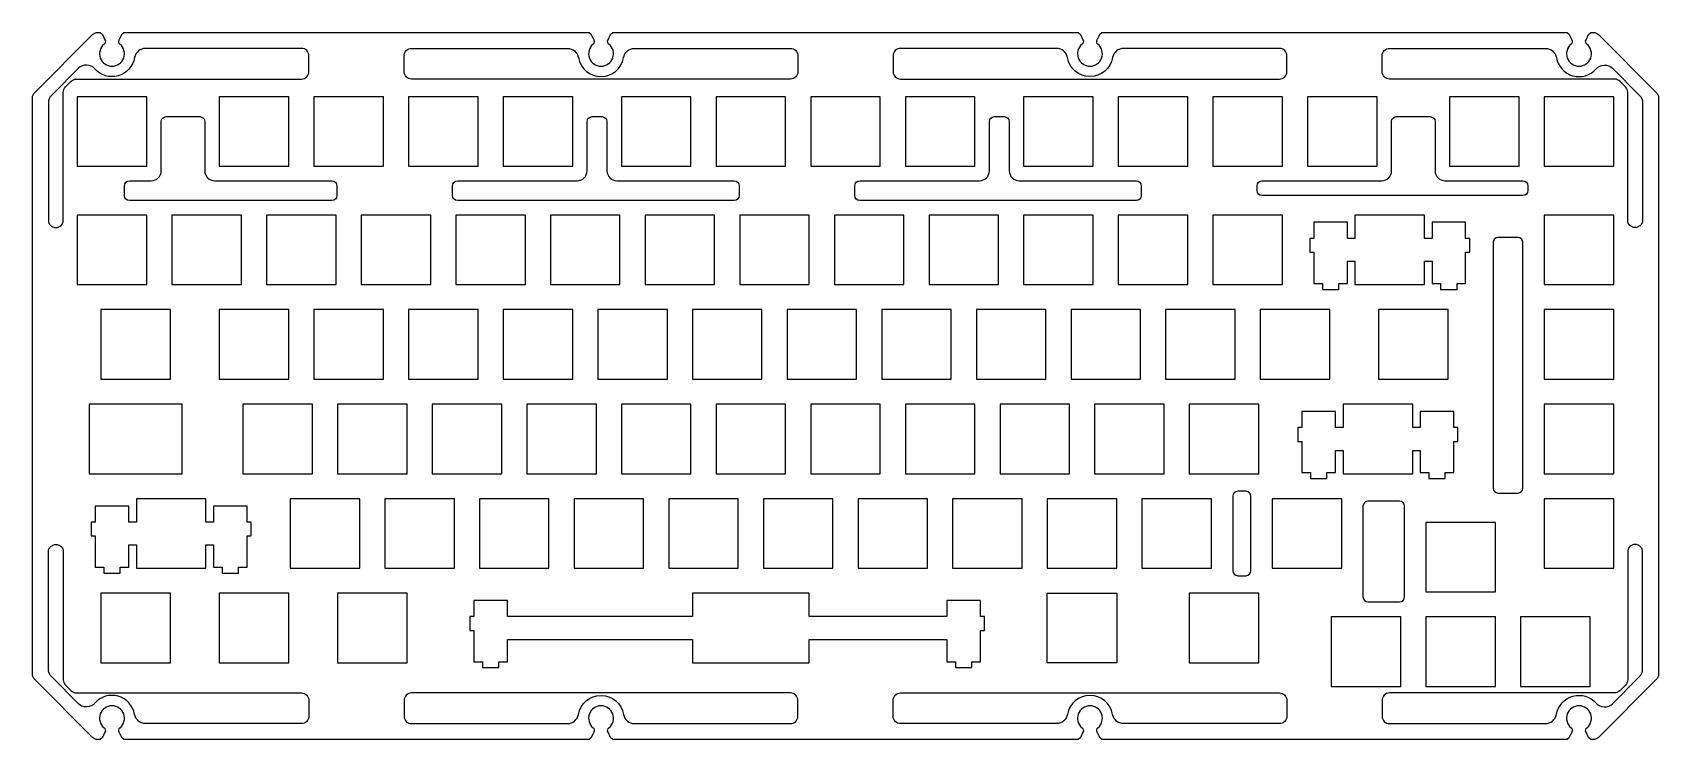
# Model space of a CAD drawing. Header units: millimetres. Extents: x -164 to 164, y -71 to 71.
import ezdxf

# ---------------------------------------------------------------- set-up
doc = ezdxf.new("R2010")
doc.units = ezdxf.units.MM
doc.layers.add('HMKB-75-ANSI STD', color=7, linetype='Continuous')

msp = doc.modelspace()

# ---------------------------------------------------------------- linework, layer by layer
at = {"layer": 'HMKB-75-ANSI STD'}
for p, q in [((-163.2, 59.15), (-151.58, 70.77)), ((-150.52, 71.21), (-150.25, 71.21)), ((-149.58, 70.79), (-149.05, 69.73)), ((-146.22, 69.73), (-145.69, 70.79)), ((-145.02, 71.21), (-51.83, 71.21)), ((-51.16, 70.79), (-50.63, 69.73)), ((-47.8, 69.73), (-47.27, 70.79)), ((-46.6, 71.21), (46.6, 71.21)), ((47.27, 70.79), (47.8, 69.73)), ((50.63, 69.73), (51.16, 70.79)), ((51.83, 71.21), (145.02, 71.21)), ((145.69, 70.79), (146.22, 69.73)), ((149.05, 69.73), (149.58, 70.79)), ((150.25, 71.21), (150.52, 71.21)), ((151.58, 70.77), (163.2, 59.15)), ((-109.51, 68.01), (-140.88, 68.01)), ((-108.01, 63.31), (-108.01, 66.51)), ((-88.84, 63.31), (-88.84, 66.51)), ((-87.34, 68.01), (-55.97, 68.01)), ((-42.46, 68.01), (-11.09, 68.01)), ((-9.59, 66.51), (-9.59, 63.31)), ((9.59, 66.51), (9.59, 63.31)), ((42.46, 68.01), (11.09, 68.01)), ((87.34, 68.01), (55.97, 68.01)), ((88.84, 63.31), (88.84, 66.51)), ((108.01, 63.31), (108.01, 66.51)), ((109.51, 68.01), (140.88, 68.01)), ((-154.39, 63.99), (-159.78, 58.61)), ((154.39, 63.99), (159.78, 58.61)), ((-157.44, 33.41), (-157.44, 59.18)), ((-157, 60.25), (-155.88, 61.37)), ((-154.82, 61.81), (-109.51, 61.81)), ((-11.09, 61.81), (-87.34, 61.81)), ((11.09, 61.81), (87.34, 61.81)), ((154.82, 61.81), (109.51, 61.81)), ((157, 60.25), (155.88, 61.37)), ((157.44, 33.41), (157.44, 59.18)), ((-163.64, -58.08), (-163.64, 58.08)), ((-160.44, 57.01), (-160.44, 33.41)), ((160.44, 57.01), (160.44, 33.41)), ((163.64, 58.08), (163.64, -58.08)), ((-137.73, 43.35), (-137.73, 53.26)), ((-136.73, 54.26), (-129.97, 54.26)), ((-128.97, 53.26), (-128.97, 43.35)), ((-52.01, 43.35), (-52.01, 53.26)), ((-51.01, 54.26), (-49.01, 54.26)), ((-48.01, 53.26), (-48.01, 43.35)), ((28.96, 43.35), (28.96, 53.26)), ((29.96, 54.26), (31.96, 54.26)), ((32.96, 53.26), (32.96, 43.35)), ((109.92, 43.35), (109.92, 53.26)), ((110.92, 54.26), (117.68, 54.26)), ((118.68, 53.26), (118.68, 43.35)), ((-145.14, 38.35), (-145.14, 40.35)), ((-144.14, 41.35), (-139.73, 41.35)), ((-126.97, 41.35), (-103.38, 41.35)), ((-102.38, 40.35), (-102.38, 38.35)), ((-79.09, 38.35), (-79.09, 40.35)), ((-78.09, 41.35), (-54.01, 41.35)), ((-46.01, 41.35), (-22.42, 41.35)), ((-21.42, 40.35), (-21.42, 38.35)), ((1.87, 38.35), (1.87, 40.35)), ((2.87, 41.35), (26.96, 41.35)), ((34.96, 41.35), (58.54, 41.35)), ((59.54, 40.35), (59.54, 38.35)), ((82.83, 39.35), (82.83, 40.35)), ((83.83, 41.35), (107.92, 41.35)), ((120.68, 41.35), (136.35, 41.35)), ((137.35, 40.35), (137.35, 39.35)), ((-103.38, 37.35), (-144.14, 37.35)), ((-22.42, 37.35), (-78.09, 37.35)), ((58.54, 37.35), (2.87, 37.35)), ((136.35, 38.35), (83.83, 38.35)), ((135.35, 29.94), (131.35, 29.94)), ((130.35, 28.94), (130.35, -20.56)), ((136.35, -20.56), (136.35, 28.94)), ((77.96, -22.21), (77.96, -37.21)), ((80.58, -21.21), (78.96, -21.21)), ((81.58, -37.21), (81.58, -22.21)), ((131.35, -21.56), (135.35, -21.56)), ((104.16, -24.21), (104.16, -42.49)), ((111.54, -23.21), (105.16, -23.21)), ((112.54, -42.49), (112.54, -24.21)), ((-160.44, -57.01), (-160.44, -33.41)), ((-157.44, -33.41), (-157.44, -59.18)), ((157.44, -33.41), (157.44, -59.18)), ((160.44, -57.01), (160.44, -33.41)), ((78.96, -38.21), (80.58, -38.21)), ((105.16, -43.49), (111.54, -43.49)), ((-154.39, -63.99), (-159.78, -58.61)), ((154.39, -63.99), (159.78, -58.61)), ((-151.58, -70.77), (-163.2, -59.15)), ((-157, -60.25), (-155.88, -61.37)), ((-154.82, -61.81), (-109.51, -61.81)), ((-11.09, -61.81), (-87.34, -61.81)), ((11.09, -61.81), (87.34, -61.81)), ((154.82, -61.81), (109.51, -61.81)), ((163.2, -59.15), (151.58, -70.77)), ((157, -60.25), (155.88, -61.37)), ((-108.01, -63.31), (-108.01, -66.51)), ((-88.84, -63.31), (-88.84, -66.51)), ((-9.59, -66.51), (-9.59, -63.31)), ((9.59, -66.51), (9.59, -63.31)), ((88.84, -63.31), (88.84, -66.51)), ((108.01, -63.31), (108.01, -66.51)), ((-109.51, -68.01), (-140.88, -68.01)), ((-87.34, -68.01), (-55.97, -68.01)), ((-42.46, -68.01), (-11.09, -68.01)), ((42.46, -68.01), (11.09, -68.01)), ((87.34, -68.01), (55.97, -68.01)), ((109.51, -68.01), (140.88, -68.01)), ((-150.25, -71.21), (-150.52, -71.21)), ((-149.05, -69.73), (-149.58, -70.79)), ((-145.69, -70.79), (-146.22, -69.73)), ((-51.83, -71.21), (-145.02, -71.21)), ((-50.63, -69.73), (-51.16, -70.79)), ((-47.27, -70.79), (-47.8, -69.73)), ((46.6, -71.21), (-46.6, -71.21)), ((47.8, -69.73), (47.27, -70.79)), ((51.16, -70.79), (50.63, -69.73)), ((145.02, -71.21), (51.83, -71.21)), ((146.22, -69.73), (145.69, -70.79)), ((149.58, -70.79), (149.05, -69.73)), ((150.52, -71.21), (150.25, -71.21))]:
    msp.add_line(p, q, dxfattribs=at)
for points in [[(-140.64, 44.26), (-140.64, 58.26), (-154.64, 58.26), (-154.64, 44.26)], [(-112.06, 44.26), (-112.06, 58.26), (-126.06, 58.26), (-126.06, 44.26)], [(-93.01, 44.26), (-93.01, 58.26), (-107.01, 58.26), (-107.01, 44.26)], [(-73.96, 44.26), (-73.96, 58.26), (-87.96, 58.26), (-87.96, 44.26)], [(-54.91, 44.26), (-54.91, 58.26), (-68.91, 58.26), (-68.91, 44.26)], [(-31.1, 44.26), (-31.1, 58.26), (-45.1, 58.26), (-45.1, 44.26)], [(-12.05, 44.26), (-12.05, 58.26), (-26.05, 58.26), (-26.05, 44.26)], [(7, 44.26), (7, 58.26), (-7, 58.26), (-7, 44.26)], [(26.05, 44.26), (26.05, 58.26), (12.05, 58.26), (12.05, 44.26)], [(49.86, 44.26), (49.86, 58.26), (35.86, 58.26), (35.86, 44.26)], [(68.91, 44.26), (68.91, 58.26), (54.91, 58.26), (54.91, 44.26)], [(87.96, 44.26), (87.96, 58.26), (73.96, 58.26), (73.96, 44.26)], [(107.01, 44.26), (107.01, 58.26), (93.01, 58.26), (93.01, 44.26)], [(135.59, 44.26), (135.59, 58.26), (121.59, 58.26), (121.59, 44.26)], [(154.64, 44.26), (154.64, 58.26), (140.64, 58.26), (140.64, 44.26)], [(-154.64, 34.44), (-154.64, 20.44), (-140.64, 20.44), (-140.64, 34.44)], [(-135.59, 20.44), (-121.59, 20.44), (-121.59, 34.44), (-135.59, 34.44)], [(-116.54, 20.44), (-102.54, 20.44), (-102.54, 34.44), (-116.54, 34.44)], [(-97.49, 20.44), (-83.49, 20.44), (-83.49, 34.44), (-97.49, 34.44)], [(-78.44, 20.44), (-64.44, 20.44), (-64.44, 34.44), (-78.44, 34.44)], [(-59.39, 20.44), (-45.39, 20.44), (-45.39, 34.44), (-59.39, 34.44)], [(-40.34, 20.44), (-26.34, 20.44), (-26.34, 34.44), (-40.34, 34.44)], [(-21.29, 20.44), (-7.29, 20.44), (-7.29, 34.44), (-21.29, 34.44)], [(-2.24, 20.44), (11.76, 20.44), (11.76, 34.44), (-2.24, 34.44)], [(16.81, 20.44), (30.81, 20.44), (30.81, 34.44), (16.81, 34.44)], [(35.86, 20.44), (49.86, 20.44), (49.86, 34.44), (35.86, 34.44)], [(54.91, 20.44), (68.91, 20.44), (68.91, 34.44), (54.91, 34.44)], [(73.96, 20.44), (87.96, 20.44), (87.96, 34.44), (73.96, 34.44)], [(116.54, 29.74), (116.54, 34.44), (102.54, 34.44), (102.54, 29.74), (101.01, 29.74), (101.01, 32.97), (94.26, 32.97), (94.26, 29.74), (93.44, 29.74), (93.44, 26.94), (94.26, 26.94), (94.26, 20.67), (95.99, 20.67), (95.99, 19.47), (99.29, 19.47), (99.29, 20.67), (101.01, 20.67), (101.01, 25.14), (102.54, 25.14), (102.54, 20.44), (116.54, 20.44), (116.54, 25.14), (118.06, 25.14), (118.06, 20.67), (119.79, 20.67), (119.79, 19.47), (123.09, 19.47), (123.09, 20.67), (124.81, 20.67), (124.81, 26.94), (125.64, 26.94), (125.64, 29.74), (124.81, 29.74), (124.81, 32.97), (118.06, 32.97), (118.06, 29.74)], [(154.64, 20.44), (154.64, 34.44), (140.64, 34.44), (140.64, 20.44)], [(-149.87, 1.39), (-135.87, 1.39), (-135.87, 15.39), (-149.87, 15.39)], [(-126.06, 1.39), (-112.06, 1.39), (-112.06, 15.39), (-126.06, 15.39)], [(-107.01, 1.39), (-93.01, 1.39), (-93.01, 15.39), (-107.01, 15.39)], [(-87.96, 1.39), (-73.96, 1.39), (-73.96, 15.39), (-87.96, 15.39)], [(-68.91, 1.39), (-54.91, 1.39), (-54.91, 15.39), (-68.91, 15.39)], [(-49.86, 1.39), (-35.86, 1.39), (-35.86, 15.39), (-49.86, 15.39)], [(-30.81, 1.39), (-16.81, 1.39), (-16.81, 15.39), (-30.81, 15.39)], [(-11.76, 1.39), (2.24, 1.39), (2.24, 15.39), (-11.76, 15.39)], [(7.29, 1.39), (21.29, 1.39), (21.29, 15.39), (7.29, 15.39)], [(26.34, 1.39), (40.34, 1.39), (40.34, 15.39), (26.34, 15.39)], [(45.39, 1.39), (59.39, 1.39), (59.39, 15.39), (45.39, 15.39)], [(64.44, 1.39), (78.44, 1.39), (78.44, 15.39), (64.44, 15.39)], [(83.49, 1.39), (97.49, 1.39), (97.49, 15.39), (83.49, 15.39)], [(107.3, 1.39), (121.3, 1.39), (121.3, 15.39), (107.3, 15.39)], [(154.64, 1.39), (154.64, 15.39), (140.64, 15.39), (140.64, 1.39)], [(-152.26, -3.66), (-152.26, -17.66), (-133.49, -17.66), (-133.49, -3.66)], [(-121.3, -17.66), (-107.3, -17.66), (-107.3, -3.66), (-121.3, -3.66)], [(-102.25, -17.66), (-88.25, -17.66), (-88.25, -3.66), (-102.25, -3.66)], [(-83.2, -17.66), (-69.2, -17.66), (-69.2, -3.66), (-83.2, -3.66)], [(-64.15, -17.66), (-50.15, -17.66), (-50.15, -3.66), (-64.15, -3.66)], [(-45.1, -17.66), (-31.1, -17.66), (-31.1, -3.66), (-45.1, -3.66)], [(-26.05, -17.66), (-12.05, -17.66), (-12.05, -3.66), (-26.05, -3.66)], [(-7, -17.66), (7, -17.66), (7, -3.66), (-7, -3.66)], [(12.05, -17.66), (26.05, -17.66), (26.05, -3.66), (12.05, -3.66)], [(31.1, -17.66), (45.1, -17.66), (45.1, -3.66), (31.1, -3.66)], [(50.15, -17.66), (64.15, -17.66), (64.15, -3.66), (50.15, -3.66)], [(69.2, -17.66), (83.2, -17.66), (83.2, -3.66), (69.2, -3.66)], [(114.16, -8.36), (114.16, -3.66), (100.16, -3.66), (100.16, -8.36), (98.63, -8.36), (98.63, -5.13), (91.88, -5.13), (91.88, -8.36), (91.06, -8.36), (91.06, -11.16), (91.88, -11.16), (91.88, -17.43), (93.61, -17.43), (93.61, -18.63), (96.91, -18.63), (96.91, -17.43), (98.63, -17.43), (98.63, -12.96), (100.16, -12.96), (100.16, -17.66), (114.16, -17.66), (114.16, -12.96), (115.68, -12.96), (115.68, -17.43), (117.41, -17.43), (117.41, -18.63), (120.71, -18.63), (120.71, -17.43), (122.43, -17.43), (122.43, -11.16), (123.26, -11.16), (123.26, -8.36), (122.43, -8.36), (122.43, -5.13), (115.68, -5.13), (115.68, -8.36)], [(154.64, -17.66), (154.64, -3.66), (140.64, -3.66), (140.64, -17.66)], [(-128.73, -27.41), (-128.73, -22.71), (-142.73, -22.71), (-142.73, -27.41), (-144.26, -27.41), (-144.26, -24.18), (-151.01, -24.18), (-151.01, -27.41), (-151.83, -27.41), (-151.83, -30.21), (-151.01, -30.21), (-151.01, -36.48), (-149.28, -36.48), (-149.28, -37.68), (-145.98, -37.68), (-145.98, -36.48), (-144.26, -36.48), (-144.26, -32.01), (-142.73, -32.01), (-142.73, -36.71), (-128.73, -36.71), (-128.73, -32.01), (-127.21, -32.01), (-127.21, -36.48), (-125.48, -36.48), (-125.48, -37.68), (-122.18, -37.68), (-122.18, -36.48), (-120.46, -36.48), (-120.46, -30.21), (-119.63, -30.21), (-119.63, -27.41), (-120.46, -27.41), (-120.46, -24.18), (-127.21, -24.18), (-127.21, -27.41)], [(-111.78, -36.71), (-97.78, -36.71), (-97.78, -22.71), (-111.78, -22.71)], [(-92.73, -36.71), (-78.73, -36.71), (-78.73, -22.71), (-92.73, -22.71)], [(-73.68, -36.71), (-59.68, -36.71), (-59.68, -22.71), (-73.68, -22.71)], [(-54.63, -36.71), (-40.63, -36.71), (-40.63, -22.71), (-54.63, -22.71)], [(-35.58, -36.71), (-21.58, -36.71), (-21.58, -22.71), (-35.58, -22.71)], [(-16.53, -36.71), (-2.53, -36.71), (-2.53, -22.71), (-16.53, -22.71)], [(2.52, -36.71), (16.52, -36.71), (16.52, -22.71), (2.52, -22.71)], [(21.57, -36.71), (35.57, -36.71), (35.57, -22.71), (21.57, -22.71)], [(40.62, -36.71), (54.62, -36.71), (54.62, -22.71), (40.62, -22.71)], [(59.67, -36.71), (73.67, -36.71), (73.67, -22.71), (59.67, -22.71)], [(99.87, -36.71), (99.87, -22.71), (85.87, -22.71), (85.87, -36.71)], [(154.64, -36.71), (154.64, -22.71), (140.64, -22.71), (140.64, -36.71)], [(130.82, -41.47), (130.82, -27.47), (116.83, -27.47), (116.83, -41.47)], [(-149.88, -55.76), (-135.88, -55.76), (-135.88, -41.76), (-149.88, -41.76)], [(-126.06, -55.76), (-112.06, -55.76), (-112.06, -41.76), (-126.06, -41.76)], [(-102.25, -55.76), (-88.25, -55.76), (-88.25, -41.76), (-102.25, -41.76)], [(-7.29, -46.46), (-7.29, -41.76), (-30.81, -41.76), (-30.81, -46.46), (-68.06, -46.46), (-68.06, -43.23), (-74.81, -43.23), (-74.81, -46.46), (-75.64, -46.46), (-75.64, -49.26), (-74.81, -49.26), (-74.81, -55.53), (-73.09, -55.53), (-73.09, -56.73), (-69.79, -56.73), (-69.79, -55.53), (-68.06, -55.53), (-68.06, -51.06), (-30.81, -51.06), (-30.81, -55.76), (-7.29, -55.76), (-7.29, -51.06), (20.43, -51.06), (20.43, -55.53), (22.16, -55.53), (22.16, -56.73), (25.46, -56.73), (25.46, -55.53), (27.18, -55.53), (27.18, -49.26), (28.01, -49.26), (28.01, -46.46), (27.18, -46.46), (27.18, -43.23), (20.43, -43.23), (20.43, -46.46)], [(54.62, -55.76), (40.62, -55.76), (40.62, -41.76), (54.62, -41.76)], [(69.2, -55.76), (83.2, -55.76), (83.2, -41.76), (69.2, -41.76)], [(111.78, -60.52), (111.78, -46.52), (97.77, -46.52), (97.77, -60.52)], [(130.82, -60.52), (130.82, -46.52), (116.83, -46.52), (116.83, -60.52)], [(149.87, -60.52), (149.87, -46.52), (135.87, -46.52), (135.87, -60.52)]]:
    msp.add_lwpolyline(points, close=True, dxfattribs=at)
at = {"layer": 'HMKB-75-ANSI STD', "extrusion": (0, 0, -1)}
for centre, radius, start, end in [((150.52, 69.71), 1.5, 45, 90), ((150.25, 70.46), 0.75, 90, 153.4349), ((149.72, 69.4), 0.75, 153.4349, 230.0926), ((145.55, 69.4), 0.75, 309.9074, 26.5651), ((145.02, 70.46), 0.75, 26.5651, 90), ((51.83, 70.46), 0.75, 90, 153.4349), ((51.3, 69.4), 0.75, 153.4349, 230.0926), ((47.13, 69.4), 0.75, 309.9074, 26.5651), ((46.6, 70.46), 0.75, 26.5651, 90), ((-46.6, 70.46), 0.75, 90, 153.4349), ((-47.13, 69.4), 0.75, 153.4349, 230.0926), ((-51.3, 69.4), 0.75, 309.9074, 26.5651), ((-51.83, 70.46), 0.75, 26.5651, 90), ((-145.02, 70.46), 0.75, 90, 153.4349), ((-145.55, 69.4), 0.75, 153.4349, 230.0926), ((-149.72, 69.4), 0.75, 309.9074, 26.5651), ((-150.25, 70.46), 0.75, 26.5651, 90), ((-150.52, 69.71), 1.5, 90, 135), ((147.64, 66.91), 4.6, 189.6648, 318.896), ((87.34, 66.51), 1.5, 0, 90), ((55.97, 65.76), 2.25, 90, 170.3352), ((42.46, 65.76), 2.25, 9.6648, 90), ((11.09, 66.51), 1.5, 90, 180), ((-49.21, 66.91), 4.6, 189.6648, 350.3352), ((-109.51, 66.51), 1.5, 360, 90), ((-140.88, 65.76), 2.25, 90, 170.3352), ((87.34, 63.31), 1.5, 270, 0), ((11.09, 63.31), 1.5, 180, 270), ((-109.51, 63.31), 1.5, 270, 360), ((-152.8, 62.4), 2.25, 41.104, 135), ((162.14, 58.08), 1.5, 0, 45), ((155.94, 59.18), 1.5, 0, 45), ((154.82, 60.31), 1.5, 45, 90), ((-162.14, 58.08), 1.5, 135, 180), ((-158.19, 57.01), 2.25, 135, 180), ((136.73, 53.26), 1, 360, 90), ((129.97, 53.26), 1, 90, 180), ((51.01, 53.26), 1, 360, 90), ((49.01, 53.26), 1, 90, 180), ((-29.96, 53.26), 1, 360, 90), ((-31.96, 53.26), 1, 90, 180), ((-110.92, 53.26), 1, 0, 90), ((-117.68, 53.26), 1, 90, 180), ((144.14, 40.35), 1, 0, 90), ((103.38, 40.35), 1, 90, 180), ((78.09, 40.35), 1, 360, 90), ((22.42, 40.35), 1, 90, 180), ((-2.87, 40.35), 1, 0, 90), ((-58.54, 40.35), 1, 90, 180), ((-83.83, 40.35), 1, 0, 90), ((-83.83, 39.35), 1, 270, 360), ((-136.35, 40.35), 1, 90, 180), ((-136.35, 39.35), 1, 180, 270), ((144.14, 38.35), 1, 270, 0), ((103.38, 38.35), 1, 180, 270), ((78.09, 38.35), 1, 270, 0), ((22.42, 38.35), 1, 180, 270), ((-2.87, 38.35), 1, 270, 360), ((-58.54, 38.35), 1, 180, 270), ((-158.94, 33.41), 1.5, 180, 360), ((158.94, -33.41), 1.5, 0, 180), ((162.14, -58.08), 1.5, 315, 0), ((158.19, -57.01), 2.25, 315, 360), ((-162.14, -58.08), 1.5, 180, 225), ((109.51, -63.31), 1.5, 90, 180), ((-11.09, -63.31), 1.5, 360, 90), ((-87.34, -63.31), 1.5, 90, 180), ((-147.64, -66.91), 4.6, 9.6648, 138.896), ((-154.82, -60.31), 1.5, 225, 270), ((-155.94, -59.18), 1.5, 180, 225), ((152.8, -62.4), 2.25, 221.104, 315), ((49.21, -66.91), 4.6, 9.6648, 170.3352), ((140.88, -65.76), 2.25, 270, 350.3352), ((109.51, -66.51), 1.5, 180, 270), ((-11.09, -66.51), 1.5, 270, 360), ((-42.46, -65.76), 2.25, 189.6648, 270), ((-55.97, -65.76), 2.25, 270, 350.3352), ((-87.34, -66.51), 1.5, 180, 270), ((150.52, -69.71), 1.5, 270, 315), ((150.25, -70.46), 0.75, 206.5651, 270), ((149.72, -69.4), 0.75, 129.9074, 206.5651), ((145.55, -69.4), 0.75, 333.4349, 50.0926), ((145.02, -70.46), 0.75, 270, 333.4349), ((51.83, -70.46), 0.75, 206.5651, 270), ((51.3, -69.4), 0.75, 129.9074, 206.5651), ((47.13, -69.4), 0.75, 333.4349, 50.0926), ((46.6, -70.46), 0.75, 270, 333.4349), ((-46.6, -70.46), 0.75, 206.5651, 270), ((-47.13, -69.4), 0.75, 129.9074, 206.5651), ((-51.3, -69.4), 0.75, 333.4349, 50.0926), ((-51.83, -70.46), 0.75, 270, 333.4349), ((-145.02, -70.46), 0.75, 206.5651, 270), ((-145.55, -69.4), 0.75, 129.9074, 206.5651), ((-149.72, -69.4), 0.75, 333.4349, 50.0926), ((-150.25, -70.46), 0.75, 270, 333.4349), ((-150.52, -69.71), 1.5, 225, 270)]:
    msp.add_arc(centre, radius, start, end, dxfattribs=at)
at = {"layer": 'HMKB-75-ANSI STD'}
for centre, radius, start, end in [((-147.64, 66.91), 2.5, 129.9074, 50.0926), ((-49.21, 66.91), 2.5, 129.9074, 50.0926), ((49.21, 66.91), 2.5, 129.9074, 50.0926), ((147.64, 66.91), 2.5, 129.9074, 50.0926), ((-140.88, 65.76), 2.25, 90, 170.3352), ((-109.51, 66.51), 1.5, 360, 90), ((-49.21, 66.91), 4.6, 189.6648, 350.3352), ((11.09, 66.51), 1.5, 90, 180), ((42.46, 65.76), 2.25, 9.6648, 90), ((55.97, 65.76), 2.25, 90, 170.3352), ((87.34, 66.51), 1.5, 360, 90), ((147.64, 66.91), 4.6, 189.6648, 318.896), ((-152.8, 62.4), 2.25, 41.104, 135), ((-109.51, 63.31), 1.5, 270, 360), ((11.09, 63.31), 1.5, 180, 270), ((87.34, 63.31), 1.5, 270, 360), ((154.82, 60.31), 1.5, 45, 90), ((155.94, 59.18), 1.5, 0, 45), ((-158.19, 57.01), 2.25, 135, 180), ((-139.73, 43.35), 2, 270, 0), ((-126.97, 43.35), 2, 180, 270), ((-54.01, 43.35), 2, 270, 0), ((-46.01, 43.35), 2, 180, 270), ((26.96, 43.35), 2, 270, 0), ((34.96, 43.35), 2, 180, 270), ((107.92, 43.35), 2, 270, 360), ((120.68, 43.35), 2, 180, 270), ((-158.94, 33.41), 1.5, 180, 360), ((131.35, 28.94), 1, 90, 180), ((135.35, 28.94), 1, 360, 90), ((78.96, -22.21), 1, 90, 180), ((80.58, -22.21), 1, 0, 90), ((131.35, -20.56), 1, 180, 270), ((135.35, -20.56), 1, 270, 0), ((105.16, -24.21), 1, 90, 180), ((111.54, -24.21), 1, 0, 90), ((158.94, -33.41), 1.5, 0, 180), ((78.96, -37.21), 1, 180, 270), ((80.58, -37.21), 1, 270, 360), ((105.16, -42.49), 1, 180, 270), ((111.54, -42.49), 1, 270, 0), ((158.19, -57.01), 2.25, 315, 360), ((-155.94, -59.18), 1.5, 180, 225), ((-154.82, -60.31), 1.5, 225, 270), ((-87.34, -63.31), 1.5, 90, 180), ((-11.09, -63.31), 1.5, 0, 90), ((109.51, -63.31), 1.5, 90, 180), ((-147.64, -66.91), 4.6, 9.6648, 138.896), ((-147.64, -66.91), 2.5, 309.9074, 230.0926), ((-49.21, -66.91), 2.5, 309.9074, 230.0926), ((49.21, -66.91), 4.6, 9.6648, 170.3352), ((49.21, -66.91), 2.5, 309.9074, 230.0926), ((147.64, -66.91), 2.5, 309.9074, 230.0926), ((152.8, -62.4), 2.25, 221.104, 315), ((-87.34, -66.51), 1.5, 180, 270), ((-55.97, -65.76), 2.25, 270, 350.3352), ((-42.46, -65.76), 2.25, 189.6648, 270), ((-11.09, -66.51), 1.5, 270, 0), ((109.51, -66.51), 1.5, 180, 270), ((140.88, -65.76), 2.25, 270, 350.3352)]:
    msp.add_arc(centre, radius, start, end, dxfattribs=at)

doc.saveas('drawing.dxf')
